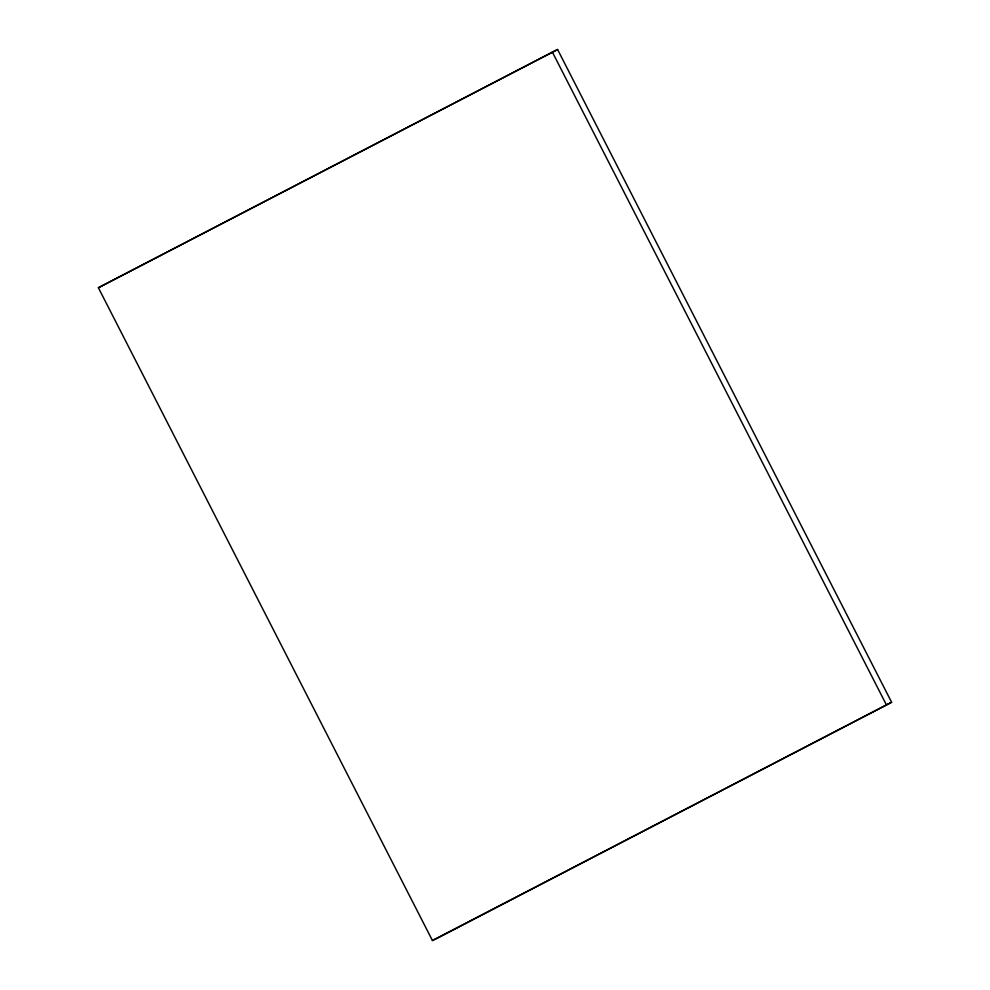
<?xml version="1.0" encoding="UTF-8"?>
<svg xmlns="http://www.w3.org/2000/svg" width="990" height="990" viewBox="0 0 990 990"><rect width="100%" height="100%" fill="white"/><g stroke="black" fill="none" stroke-linecap="round" stroke-linejoin="round"><path stroke-width="1.49" d="M98.381 287.744L557.58 49.5L891.619 702.257L437.691 938.013L432.42 940.5L98.381 287.744L557.58 49.5M432.42 940.5L891.619 702.257M552.309 51.987L886.347 704.744"/></g></svg>
